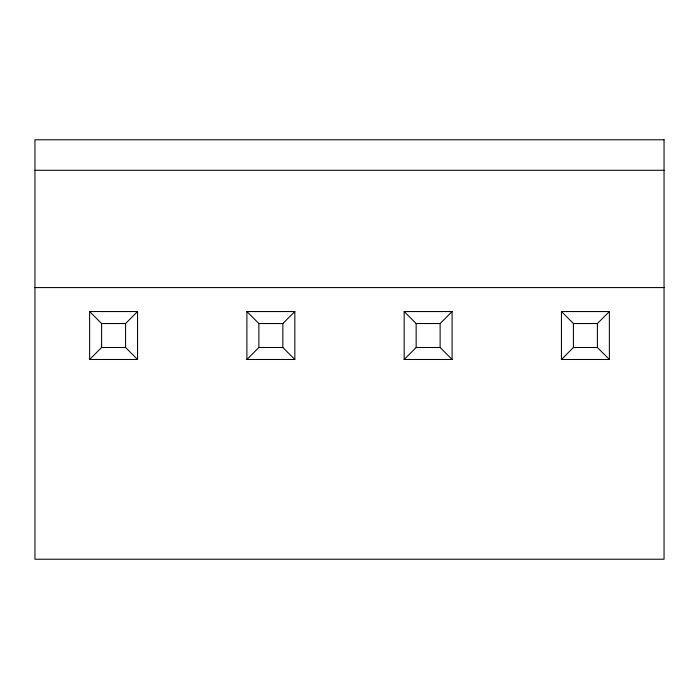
<?xml version="1.0" encoding="UTF-8"?>
<svg xmlns="http://www.w3.org/2000/svg" width="699" height="699" viewBox="0 0 699 699"><rect width="100%" height="100%" fill="white"/><g stroke="black" fill="none" stroke-linecap="round" stroke-linejoin="round"><path stroke-width="1.05" d="M89.621 359.487L101.6 347.499L125.575 347.499L137.554 359.487L89.621 359.487L89.621 311.553L137.554 311.553L137.554 359.487M125.575 347.499L125.575 323.532L137.554 311.553M246.896 359.487L258.875 347.499L282.85 347.499L294.829 359.487L246.896 359.487L246.896 311.553L294.829 311.553L294.829 359.487M246.896 311.553L258.875 323.532L282.85 323.532L294.829 311.553M404.171 359.487L416.15 347.499L416.15 323.532L404.171 311.553L404.171 359.487L452.104 359.487L452.104 311.553L404.171 311.553M452.104 359.487L440.125 347.499L440.125 323.532L452.104 311.553M561.446 359.487L573.425 347.499L597.4 347.499L609.379 359.487L561.446 359.487L561.446 311.553L609.379 311.553L609.379 359.487M561.446 311.553L573.425 323.532L597.4 323.532L609.379 311.553M34.95 170.294L664.05 170.294M34.95 287.577L664.05 287.577M89.621 311.553L101.6 323.532L125.575 323.532M416.15 323.532L440.125 323.532M416.15 347.499L440.125 347.499M597.4 323.532L597.4 347.499M573.425 323.532L573.425 347.499M282.85 323.532L282.85 347.499M258.875 323.532L258.875 347.499M101.6 323.532L101.6 347.499M664.05 139.774L34.95 139.774L34.95 559.226L664.05 559.226L664.05 139.774"/></g></svg>
